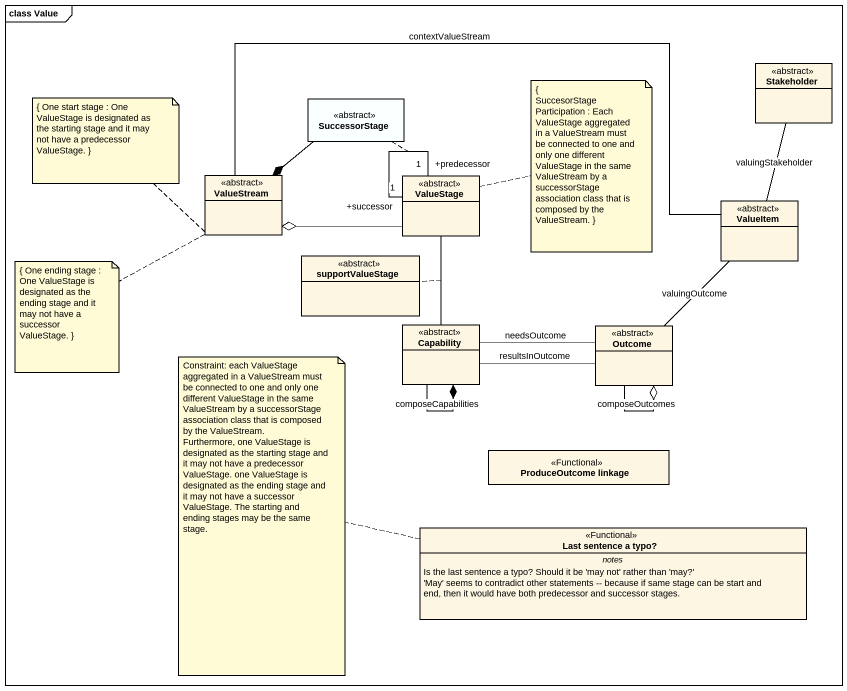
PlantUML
@startuml
mainframe class Value
hide circle
hide empty members
class Stakeholder <<abstract>>
class SuccessorStage <<abstract>> #FAFFFF
class ValueStream <<abstract>>
class ValueStage <<abstract>>
class ValueItem <<abstract>>
class supportValueStage <<abstract>>
class Capability <<abstract>>
class Outcome <<abstract>>
class "ProduceOutcome linkage" as ProduceOutcome_linkage <<Functional>>
class "Last sentence a typo?" as Last_sentence_a_typo <<Functional>> {
  -- notes --
  Is the last sentence a typo? Should it be 'may not' rather than 'may?'
  ~'May' seems to contradict other statements -- because if same stage can be start and end, then it would have both predecessor and successor stages.
}
SuccessorStage --* ValueStream
ValueStage -left-o ValueStream
ValueStage "+predecessor\n1" -- "+successor\n1" ValueStage
(ValueStage, ValueStage) .. SuccessorStage
ValueItem -up- Stakeholder : valuingStakeholder
ValueItem -left- ValueStream : contextValueStream
ValueItem -- Outcome : valuingOutcome
Capability -up- ValueStage
(Capability, ValueStage) .. supportValueStage
Capability --* Capability : composeCapabilities
Capability -right- Outcome : resultsInOutcome
Capability -right- Outcome : needsOutcome
Outcome --o Outcome : composeOutcomes
note right of ValueStage : { SuccesorStageParticipation : Each ValueStage aggregated in a ValueStream must be connected to one and only one different ValueStage in the same ValueStream by a successorStage association class that is composed by the ValueStream. }
note left of ValueStream : { One start stage : One ValueStage is designated as the starting stage and it may not have a predecessor ValueStage. }
note bottom of ValueStream : { One ending stage : One ValueStage is designated as the ending stage and it may not have a successor ValueStage. }
note left of Last_sentence_a_typo
  Constraint: each ValueStage aggregated in a ValueStream must be connected to one and only one different ValueStage in the same ValueStream by a successorStage association class that is composed by the ValueStream.
  Furthermore, one ValueStage is designated as the starting stage and it may not have a predecessor ValueStage. one ValueStage is designated as the ending stage and it may not have a successor ValueStage. The starting and ending stages may be the same stage.
end note
@enduml
